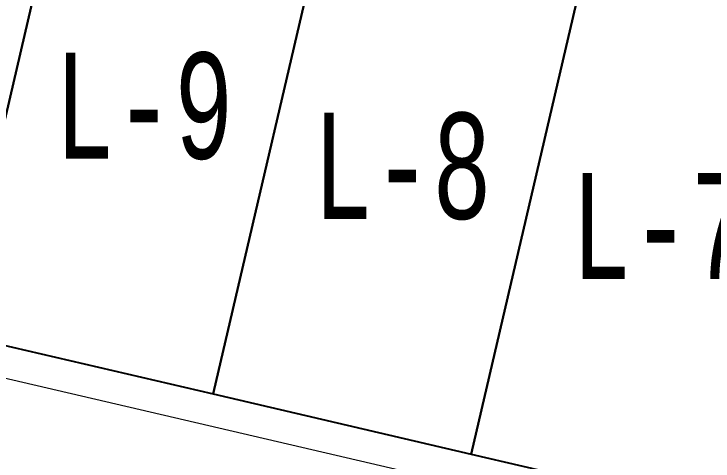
# Model space of a CAD drawing. Header units: millimetres. Extents: x 474016 to 477875, y 2288607 to 2292200.
# Drawn here: x 474187.81 to 474220.76, y 2289488.04 to 2289509.11 of the extents above; entities that cross this region are included whole.
import ezdxf
from ezdxf.enums import TextEntityAlignment as Align

# ---------------------------------------------------------------- set-up
doc = ezdxf.new("R2010")
doc.units = ezdxf.units.MM
doc.header["$LTSCALE"] = 50
doc.layers.add('BANQUETA', color=251, linetype='Continuous', lineweight=5)
doc.layers.add('LOTES', color=6, linetype='Continuous', lineweight=15)
doc.layers.add('CVL_LOTIF', color=1, linetype='Continuous')
doc.layers.add('MZ Y LT', color=7, linetype='Continuous', lineweight=13, true_color=0x0d2bf2)
doc.styles.add('MONOTXT4', font='MONOTXT4.shx', dxfattribs={"width": 0.55})

msp = doc.modelspace()

# ---------------------------------------------------------------- linework, layer by layer
at = {"layer": 'BANQUETA'}
msp.add_lwpolyline([(474172.501, 2289495.413), (474294.239, 2289467.042, 0.414214), (474296.641, 2289468.536), (474307.762, 2289516.258, 0.414214), (474306.268, 2289518.659), (474184.53, 2289547.03)], format="xyb", dxfattribs=at)
at = {"layer": 'CVL_LOTIF'}
for points in [[(474190.69, 2289518.384), (474178.516, 2289521.221), (474172.842, 2289496.874), (474185.015, 2289494.037)], [(474202.863, 2289515.547), (474190.69, 2289518.384), (474185.015, 2289494.037), (474197.189, 2289491.2)], [(474215.037, 2289512.71), (474202.863, 2289515.547), (474197.189, 2289491.2), (474209.363, 2289488.363)], [(474227.211, 2289509.873), (474215.037, 2289512.71), (474209.363, 2289488.363), (474221.537, 2289485.526)]]:
    msp.add_lwpolyline(points, close=True, dxfattribs=at)
at = {"layer": 'LOTES'}
for p, q in [((474185.015, 2289494.037), (474190.69, 2289518.384)), ((474197.189, 2289491.2), (474202.863, 2289515.547)), ((474209.363, 2289488.363), (474215.037, 2289512.71))]:
    msp.add_line(p, q, dxfattribs=at)

# ---------------------------------------------------------------- texts
at = {"layer": 'MZ Y LT', "lineweight": 13, "style": 'MONOTXT4', "width": 0.65}
for s, p in [('L-9', (474193.939, 2289504.792)), ('L-8', (474206.113, 2289501.955)), ('L-7', (474218.287, 2289499.118))]:
    msp.add_text(s, height=5, dxfattribs=at).set_placement(p, align=Align.MIDDLE)

doc.saveas('drawing.dxf')
